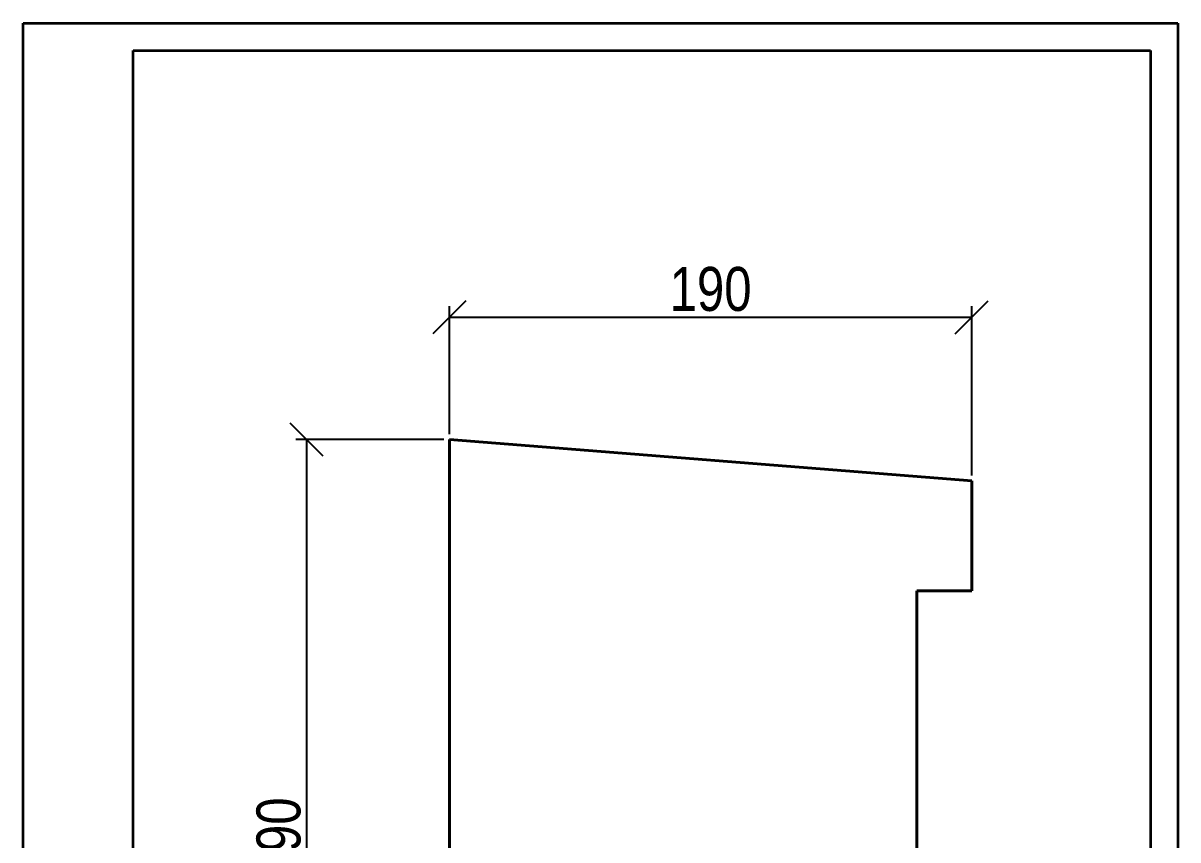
# Model space of a CAD drawing. Header units: millimetres. Extents: x 0 to 420, y 0 to 594.
# Drawn here: x 0 to 420, y 297 to 594 of the extents above; entities that cross this region are included whole.
import ezdxf

# ---------------------------------------------------------------- set-up
doc = ezdxf.new("R2010")
doc.units = ezdxf.units.MM
doc.layers.get('0').update_dxf_attribs({"lineweight": 35})
doc.layers.add('архио', color=252, linetype='Continuous', lineweight=40)
doc.layers.add('Размеры', color=5, linetype='Continuous', lineweight=9)
doc.styles.add('Размер', font='ARIAL.TTF', dxfattribs={"width": 0.8})
doc.dimstyles.new('M 1-1_h16_(M 1-4)', dxfattribs={"dimtxt": 16, "dimasz": 12, "dimexe": 4, "dimexo": 2, "dimgap": 2, "dimtad": 1, "dimdec": 0, "dimtxsty": 'Размер', "dimblk": 'OBLIQUE', "dimcen": 2.5, "dimadec": 0, "dimazin": 0, "dimtfac": 1, "dimtdec": 0, "dimtmove": 0, "dimatfit": 3, "dimfxl": 0, "dimarcsym": 0})

# ---------------------------------------------------------------- blocks, each defined once
blk = doc.blocks.new('A$C49AA496E')
for p, q in [((-5.684341886080801e-14, -2.788019628496841e-07), (-5.684341886080801e-14, 296.999999721198)), ((-5.684341886080801e-14, 296.999999721198), (210, 296.999999721198)), ((210, 296.999999721198), (210, -2.788019628496841e-07)), ((20, 4.999999721198037), (20, 291.999999721198)), ((20, 291.999999721198), (205, 291.9999997211971)), ((205, 291.999999721198), (205, 4.999999721198037))]:
    blk.add_line(p, q)
blk = doc.blocks.new('_Oblique')
at = {"color": 0, "linetype": 'ByBlock', "lineweight": -2}
blk.add_line((-0.5, -0.5), (0.5, 0.5), dxfattribs=at)
blk = doc.blocks.new('*D146')
at = {"layer": 'Defpoints', "color": 0}
for p in [(103.1517843699585, 442.5340364744844), (155.0337959998105, 442.5340364744843), (155.0337959998105, 152.5340364744843)]:
    blk.add_point(p, dxfattribs=at)
at = {"layer": 'Размеры', "color": 0, "lineweight": -2}
for p, q in [((153.0337959998105, 442.5340364744843), (99.15178436995848, 442.5340364744844)), ((103.1517843699584, 152.5340364744843), (103.1517843699585, 442.5340364744844)), ((153.0337959998105, 152.5340364744843), (99.1517843699584, 152.5340364744843))]:
    blk.add_line(p, q, dxfattribs=at)
at = {"layer": 'Размеры', "color": 0, "lineweight": -2, "xscale": 12, "yscale": 12, "zscale": 12}
for p, rotation in [((103.1517843699585, 442.5340364744844), 90), ((103.1517843699584, 152.5340364744843), 270)]:
    blk.add_blockref('_Oblique', p, dxfattribs=dict(at, rotation=rotation))
at = {"layer": 'Размеры', "color": 0, "insert": (92.98261656641132, 297.5340364744844), "char_height": 16, "attachment_point": 5, "rotation": 90, "style": 'Размер'}
blk.add_mtext('290', dxfattribs=at)
blk = doc.blocks.new('*D147')
at = {"layer": 'Defpoints', "color": 0}
for p in [(345.0337959998105, 487.0624349365171), (155.0337959998105, 442.5340364744843), (345.0337959998105, 427.5340364744843)]:
    blk.add_point(p, dxfattribs=at)
at = {"layer": 'Размеры', "color": 0, "lineweight": -2}
for p, q in [((155.0337959998105, 444.5340364744843), (155.0337959998105, 491.0624349365171)), ((345.0337959998105, 429.5340364744843), (345.0337959998105, 491.0624349365171)), ((155.0337959998105, 487.0624349365171), (345.0337959998105, 487.0624349365171))]:
    blk.add_line(p, q, dxfattribs=at)
at = {"layer": 'Размеры', "color": 0, "lineweight": -2, "xscale": 12, "yscale": 12, "zscale": 12, "rotation": 180}
blk.add_blockref('_Oblique', (155.0337959998105, 487.0624349365171), dxfattribs=at)
at = {"layer": 'Размеры', "color": 0, "lineweight": -2, "xscale": 12, "yscale": 12, "zscale": 12}
blk.add_blockref('_Oblique', (345.0337959998105, 487.0624349365171), dxfattribs=at)
at = {"layer": 'Размеры', "color": 0, "insert": (250.0337959998105, 497.2316027400641), "char_height": 16, "attachment_point": 5, "style": 'Размер'}
blk.add_mtext('190', dxfattribs=at)

msp = doc.modelspace()

# ---------------------------------------------------------------- linework, layer by layer
at = {"layer": 'архио'}
for p, q in [((345.0337959998105, 427.5340364744843), (155.0337959998105, 442.5340364744843)), ((155.0337959998105, 442.5340364744843), (155.0337959998105, 152.5340364744843)), ((345.0337959998105, 387.5340364744843), (345.0337959998105, 427.5340364744843)), ((325.0337959998105, 272.5340364744843), (325.0337959998105, 387.5340364744843)), ((325.0337959998105, 387.5340364744843), (345.0337959998105, 387.5340364744843))]:
    msp.add_line(p, q, dxfattribs=at)

# ---------------------------------------------------------------- block references
at = {"xscale": 2, "yscale": 2, "zscale": 2}
msp.add_blockref('A$C49AA496E', (1.13686837721616e-13, 5.576039256993681e-07), dxfattribs=at)

# ---------------------------------------------------------------- dimensions: what is measured, and where the dimension line sits
at = {"layer": 'Размеры'}
dim = msp.add_linear_dim(base=(345.0337959998105, 487.0624349365171), p1=(155.0337959998105, 442.5340364744843), p2=(345.0337959998105, 427.5340364744843), dimstyle='M 1-1_h16_(M 1-4)', dxfattribs=at)
dim.commit()
dim.dimension.update_dxf_attribs({"geometry": '*D147', "text_midpoint": (250.0337959998105, 497.2316027400641)})
dim = msp.add_linear_dim(base=(103.1517843699585, 442.5340364744844), p1=(155.0337959998105, 152.5340364744843), p2=(155.0337959998105, 442.5340364744843), angle=90, dimstyle='M 1-1_h16_(M 1-4)', dxfattribs=at)
dim.commit()
dim.dimension.update_dxf_attribs({"geometry": '*D146', "text_midpoint": (92.98261656641132, 297.5340364744844)})

doc.saveas('drawing.dxf')
